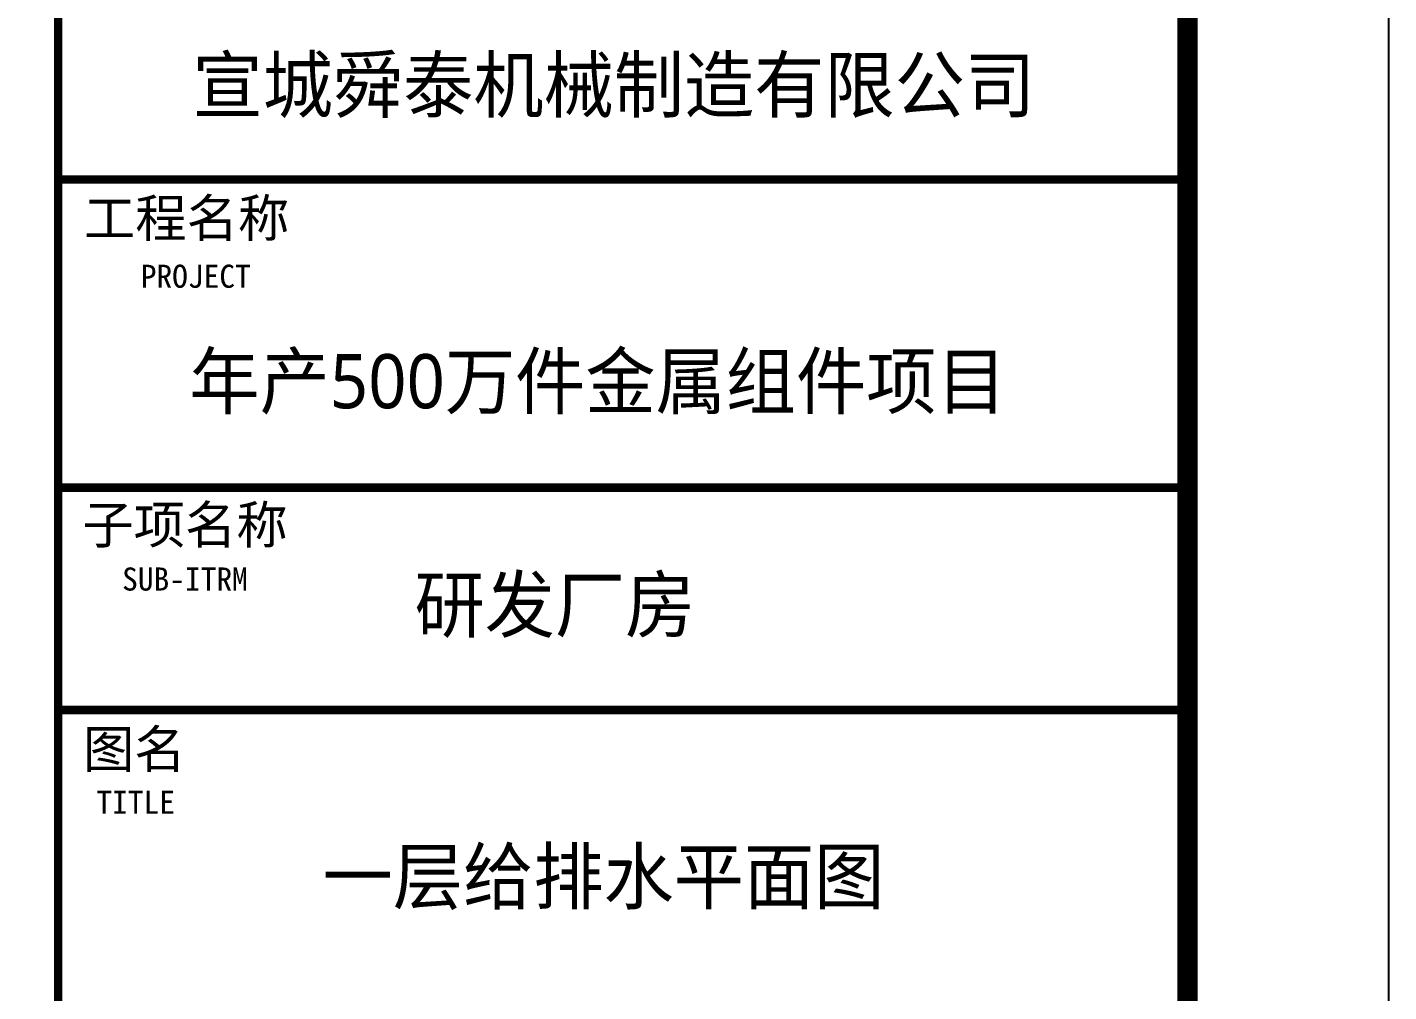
# Model space of a CAD drawing. Extents: x 343352 to 417652, y 770641 to 1036530.
# Drawn here: x 395989 to 402752, y 875834 to 880624 of the extents above; entities that cross this region are included whole.
import ezdxf

# ---------------------------------------------------------------- set-up
doc = ezdxf.new("R2010")
doc.units = 0
doc.header["$LTSCALE"] = 1000
doc.header["$MEASUREMENT"] = 0
for name, color, linetype in [('46', 7, 'Continuous'), ('PUB_TEXT', 7, 'Continuous'), ('PUB_TITLE', 4, 'Continuous')]:
    doc.layers.add(name, color=color, linetype=linetype)
doc.styles.add('-黑体', font='msyh.ttf', dxfattribs={"width": 0.8})
doc.styles.add('TQ', font='')
doc.styles.get('TQ').set_extended_font_data('SimSun')

msp = doc.modelspace()

# ---------------------------------------------------------------- linework, layer by layer
at = {"layer": 'PUB_TITLE'}
msp.add_lwpolyline([(343352.5, 858980.7), (402752.5, 858980.7), (402752.5, 900980.7), (343352.5, 900980.7)], close=True, dxfattribs=at)
at = {"layer": 'PUB_TITLE', "const_width": 100}
msp.add_lwpolyline([(345852.5, 859980.7), (401752.5, 859980.7), (401752.5, 899980.7), (345852.5, 899980.7)], close=True, dxfattribs=at)
at = {"layer": 'PUB_TITLE', "lineweight": 40, "const_width": 42.5}
for points in [[(396142.5, 899980.7), (396142.5, 859980.7)], [(396142.5, 879867.6), (401752.5, 879867.6)], [(396142.5, 878337.6), (401752.5, 878337.6)], [(396142.5, 877232.6), (401752.5, 877232.6)]]:
    msp.add_lwpolyline(points, dxfattribs=at)

# ---------------------------------------------------------------- texts
at = {"layer": '46', "linetype": 'Continuous', "style": '-黑体', "width": 0.95}
for s, height, p in [('宣城舜泰机械制造有限公司', 269.197, (396809.5, 880203)), ('年产500万件金属组件项目', 269.197, (396794.3, 878731.2)), ('研发厂房', 269.2, (397912.5, 877621.7)), ('一层给排水平面图  ', 269.2, (397456.2, 876271.7))]:
    msp.add_text(s, height=height, dxfattribs=at).set_placement(p)
at = {"layer": 'PUB_TEXT', "attachment_point": 1, "style": 'TQ'}
for s, insert, char_height, width in [('工程名称', (396270.4, 879769.5), 187, 1111.8), ('PROJECT', (396552.5, 879444.5), 114.75, 2399.55), ('子项名称', (396262.3, 878246.4), 187, 1111.8), ('SUB-ITRM', (396459.9, 877940.6), 114.75, 2399.55), ('图名', (396265.3, 877131.7), 187, 1111.8), ('TITLE', (396332.1, 876832.2), 114.75, 2399.55)]:
    msp.add_mtext(s, dxfattribs=dict(at, insert=insert, char_height=char_height, width=width))

doc.saveas('drawing.dxf')
